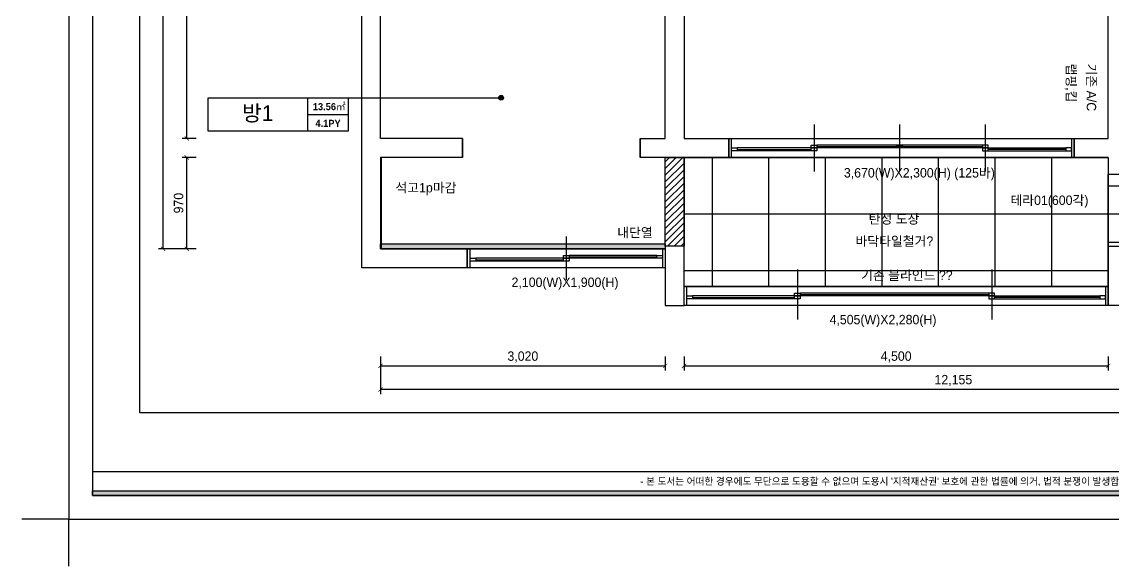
# Model space of a CAD drawing. Header units: inches. Extents: x 88414 to 587042, y -693500 to 27778.
# Drawn here: x 113493 to 125070, y -3968 to 1807 of the extents above; entities that cross this region are included whole.
import ezdxf
from ezdxf.enums import TextEntityAlignment as Align

# ---------------------------------------------------------------- set-up
doc = ezdxf.new("R2010")
doc.units = ezdxf.units.IN
doc.header["$LTSCALE"] = 50
doc.header["$MEASUREMENT"] = 0
for name, color, linetype in [('0-ELC TEXT', 7, 'Continuous'), ('03-TEXT', 3, 'Continuous'), ('03-WAL NEW', 3, 'Continuous'), ('3.기호.계단선', 30, 'Continuous'), ('E-HAT', 251, 'Continuous'), ('F-SYM', 7, 'Continuous'), ('FORM(YOURNAME)-11', 1, 'Continuous'), ('도면층2', 2, 'Continuous'), ('도면층4', 4, 'Continuous'), ('도면층5', 5, 'Continuous'), ('치수', 7, 'Continuous')]:
    doc.layers.add(name, color=color, linetype=linetype)
doc.styles.add('YOURNAME', font='HY울릉도M.TTF')
doc.styles.add('넥슨고딕', font='NEXONLv1GothicBold.ttf')
doc.styles.add('코레일둥고', font='Korail_Round_Gothic_Medium.ttf')
doc.dimstyles.new('YOURNAME-50', dxfattribs={"dimscale": 50, "dimtxt": 2, "dimasz": 0.9, "dimexe": 1, "dimexo": 3, "dimgap": 0.7, "dimtad": 1, "dimdec": 0, "dimzin": 0, "dimdsep": 46, "dimlunit": 6, "dimtxsty": 'YOURNAME', "dimblk": 'ARCHTICK', "dimcen": 0, "dimclrd": 1, "dimclre": 1, "dimclrt": 7, "dimadec": 0, "dimazin": 0, "dimtfac": 1, "dimtdec": 0, "dimtix": 1, "dimtmove": 2, "dimatfit": 3, "dimldrblk": 'ARCHTICK', "dimfxl": 0, "dimtolj": 1, "dimtzin": 0, "dimarcsym": 0})

# ---------------------------------------------------------------- blocks, each defined once
blk = doc.blocks.new('FORM-PLAN')
at = {"layer": 'FORM(YOURNAME)-11'}
h = blk.add_hatch(color=256, dxfattribs=at)
h.dxf.hatch_style = 1
h.paths.add_polyline_path([(-71444, 55115), (10556, 55115), (10556, 54915), (-71444, 54915)])
h.paths.add_polyline_path([(-71444, -2085), (10556, -2085), (10556, -2285), (-71444, -2285)])
at = {"layer": 'Defpoints', "color": 158}
blk.add_line((1346, -1285), (-71444, -1285), dxfattribs=at)
for points in [[(-71444, -2285), (10556, -2285), (10556, 55115), (-71444, 55115)], [(-69444, 53115), (-64, 53115), (-64, 1215), (-69444, 1215)]]:
    blk.add_lwpolyline(points, close=True, dxfattribs=at)
at = {"layer": 'Defpoints', "color": 1}
blk.add_lwpolyline([(-72444, -5285), (-72444, -3285), (-74444, -3285)], dxfattribs=at)
at = {"layer": 'FORM(YOURNAME)-11', "color": 250}
blk.add_lwpolyline([(-72444, -3285), (11556, -3285), (11556, 56115), (-72444, 56115)], close=True, dxfattribs=at)
at = {"layer": 'FORM(YOURNAME)-11'}
blk.add_lwpolyline([(-71444, -2085), (10556, -2085), (10556, -2285), (-71444, -2285)], close=True, dxfattribs=at)
at = {"layer": 'FORM(YOURNAME)-11', "color": 1, "style": 'YOURNAME'}
blk.add_text("- 본 도서는 어떠한 경우에도 무단으로 도용할 수 없으며 도용시 '지적재산권' 보호에 관한 법률에 의거, 법적 분쟁이 발생합니다.  또한 본 도서에 관한 모든 저작권은 당사에 있습니다. -", height=300, dxfattribs=at).set_placement((-32990, -1685), align=Align.MIDDLE_CENTER)
at = {"layer": 'FORM(YOURNAME)-11', "color": 3, "style": 'YOURNAME'}
for tag, height, p in [('1', 450, (9905, 18188)), ('2', 450, (9905, 17544)), ('3', 450, (9905, 16257)), ('4', 450, (9905, 14326)), ('5', 515, (9905, 12009)), ('6', 515, (9905, 9757)), ('7', 515, (9905, 7504)), ('8', 515, (9905, 5252)), ('9', 515, (9905, 2999)), ('10', 515, (5655, 811)), ('11', 515, (9905, 747)), ('12', 515, (5655, -1441)), ('13', 515, (9905, -1441))]:
    blk.add_attdef(tag, text='', height=height, dxfattribs=at).set_placement(p, align=Align.MIDDLE_RIGHT)
blk = doc.blocks.new('*U455')
at = {"layer": 'F-SYM', "xscale": 0.2500000000000001, "yscale": 0.2500000000000001, "zscale": 0.2500000000000001}
blk.add_blockref('FORM-PLAN', (132104, -2646), dxfattribs=at)
blk = doc.blocks.new('_ArchTick')
at = {"color": 0, "linetype": 'ByBlock', "const_width": 0.15}
blk.add_lwpolyline([(-0.5, -0.5), (0.5, 0.5)], dxfattribs=at)
blk = doc.blocks.new('*D215')
at = {"layer": 'Defpoints', "color": 0}
for p in [(117298, -1593), (129453, -1593), (117298, -2093)]:
    blk.add_point(p, dxfattribs=at)
at = {"layer": '치수', "color": 1, "lineweight": -2}
for p, q in [((117298, -1743), (117298, -2143)), ((129453, -1743), (129453, -2143)), ((129453, -2093), (117298, -2093))]:
    blk.add_line(p, q, dxfattribs=at)
at = {"layer": '치수', "color": 1, "lineweight": -2, "xscale": 45, "yscale": 45, "zscale": 45, "rotation": 180}
blk.add_blockref('_ArchTick', (117298, -2093), dxfattribs=at)
at = {"layer": '치수', "color": 1, "lineweight": -2, "xscale": 45, "yscale": 45, "zscale": 45}
blk.add_blockref('_ArchTick', (129453, -2093), dxfattribs=at)
at = {"layer": '치수', "color": 7, "insert": (123375, -1998), "char_height": 100, "attachment_point": 5, "style": 'YOURNAME'}
blk.add_mtext('\\A1;12,155', dxfattribs=at)
blk = doc.blocks.new('*D219')
at = {"layer": 'Defpoints', "color": 0}
for p in [(120518, -1593), (125018, -1593), (125018, -1843)]:
    blk.add_point(p, dxfattribs=at)
at = {"layer": '치수', "color": 1, "lineweight": -2}
for p, q in [((120518, -1743), (120518, -1893)), ((120518, -1843), (125018, -1843)), ((125018, -1743), (125018, -1893))]:
    blk.add_line(p, q, dxfattribs=at)
at = {"layer": '치수', "color": 1, "lineweight": -2, "xscale": 45, "yscale": 45, "zscale": 45, "rotation": 180}
blk.add_blockref('_ArchTick', (120518, -1843), dxfattribs=at)
at = {"layer": '치수', "color": 1, "lineweight": -2, "xscale": 45, "yscale": 45, "zscale": 45}
blk.add_blockref('_ArchTick', (125018, -1843), dxfattribs=at)
at = {"layer": '치수', "color": 7, "insert": (122768, -1748), "char_height": 100, "attachment_point": 5, "style": 'YOURNAME'}
blk.add_mtext('\\A1;4,500', dxfattribs=at)
blk = doc.blocks.new('*D220')
at = {"layer": 'Defpoints', "color": 0}
for p in [(117298, -1593), (120318, -1593), (120318, -1843)]:
    blk.add_point(p, dxfattribs=at)
at = {"layer": '치수', "color": 1, "lineweight": -2}
for p, q in [((117298, -1743), (117298, -1893)), ((117298, -1843), (120318, -1843)), ((120318, -1743), (120318, -1893))]:
    blk.add_line(p, q, dxfattribs=at)
at = {"layer": '치수', "color": 1, "lineweight": -2, "xscale": 45, "yscale": 45, "zscale": 45, "rotation": 180}
blk.add_blockref('_ArchTick', (117298, -1843), dxfattribs=at)
at = {"layer": '치수', "color": 1, "lineweight": -2, "xscale": 45, "yscale": 45, "zscale": 45}
blk.add_blockref('_ArchTick', (120318, -1843), dxfattribs=at)
at = {"layer": '치수', "color": 7, "insert": (118808, -1748), "char_height": 100, "attachment_point": 5, "style": 'YOURNAME'}
blk.add_mtext('\\A1;3,020', dxfattribs=at)
blk = doc.blocks.new('*D224')
at = {"layer": 'Defpoints', "color": 0}
for p in [(114993, 6374), (115493, 6374), (115493, -601)]:
    blk.add_point(p, dxfattribs=at)
at = {"layer": '치수', "color": 1, "lineweight": -2}
for p, q in [((115343, 6374), (114943, 6374)), ((114993, -601), (114993, 6374)), ((115343, -601), (114943, -601))]:
    blk.add_line(p, q, dxfattribs=at)
at = {"layer": '치수', "color": 1, "lineweight": -2, "xscale": 45, "yscale": 45, "zscale": 45}
for p, rotation in [((114993, 6374), 90), ((114993, -601), 270)]:
    blk.add_blockref('_ArchTick', p, dxfattribs=dict(at, rotation=rotation))
at = {"layer": '치수', "color": 7, "insert": (114898, 2886), "char_height": 100, "attachment_point": 5, "rotation": 90, "style": 'YOURNAME'}
blk.add_mtext('\\A1;6,975', dxfattribs=at)
blk = doc.blocks.new('*D225')
at = {"layer": 'Defpoints', "color": 0}
for p in [(115243, 369), (115493, 369), (115493, -601)]:
    blk.add_point(p, dxfattribs=at)
at = {"layer": '치수', "color": 1, "lineweight": -2}
for p, q in [((115343, 369), (115193, 369)), ((115243, -601), (115243, 369)), ((115343, -601), (115193, -601))]:
    blk.add_line(p, q, dxfattribs=at)
at = {"layer": '치수', "color": 1, "lineweight": -2, "xscale": 45, "yscale": 45, "zscale": 45}
for p, rotation in [((115243, 369), 90), ((115243, -601), 270)]:
    blk.add_blockref('_ArchTick', p, dxfattribs=dict(at, rotation=rotation))
at = {"layer": '치수', "color": 7, "insert": (115156, -116), "char_height": 100, "attachment_point": 5, "rotation": 90, "style": 'YOURNAME'}
blk.add_mtext('\\A1;970', dxfattribs=at)
blk = doc.blocks.new('*D227')
at = {"layer": 'Defpoints', "color": 0}
for p in [(115243, 3889), (115493, 3889), (115493, 569)]:
    blk.add_point(p, dxfattribs=at)
at = {"layer": '치수', "color": 1, "lineweight": -2}
for p, q in [((115343, 3889), (115193, 3889)), ((115243, 569), (115243, 3889)), ((115343, 569), (115193, 569))]:
    blk.add_line(p, q, dxfattribs=at)
at = {"layer": '치수', "color": 1, "lineweight": -2, "xscale": 45, "yscale": 45, "zscale": 45}
for p, rotation in [((115243, 3889), 90), ((115243, 569), 270)]:
    blk.add_blockref('_ArchTick', p, dxfattribs=dict(at, rotation=rotation))
at = {"layer": '치수', "color": 7, "insert": (115148, 2229), "char_height": 100, "attachment_point": 5, "rotation": 90, "style": 'YOURNAME'}
blk.add_mtext('\\A1;3,320', dxfattribs=at)
blk = doc.blocks.new('floor')
at = {"layer": '도면층2'}
for p in [(125018, 15219), (125223, 15039)]:
    blk.add_line(p, (125018, 15039), dxfattribs=at)
for points in [[(118168, 15219), (118168, 15419), (118168, 15219), (117298, 15219), (117298, 14249), (118218, 14249), (118218, 14049), (117098, 14049), (117098, 21424), (118698, 21424), (118698, 21859)], [(118168, 15419), (117298, 15419), (117298, 18739), (119328, 18739), (119328, 18909), (117298, 18909), (117298, 21224), (118698, 21224), (118698, 19724), (118898, 19724), (118898, 21659), (119303, 21659), (119303, 21859), (118698, 21859)], [(120293, 18749), (120293, 18909), (120518, 18909), (120518, 15419), (120993, 15419), (120993, 15219), (120053, 15219), (120053, 15419), (120318, 15419), (120318, 18739), (120293, 18739)], [(125018, 15219), (124658, 15219), (124658, 15419), (125018, 15419), (125018, 18904), (125233, 18904), (125233, 15419), (125703, 15419), (125703, 15219), (125223, 15219)]]:
    blk.add_lwpolyline(points, dxfattribs=at)
for points in [[(120318, 13649), (120518, 13649), (120518, 13849), (120518, 14279), (120318, 14279), (120318, 14059)], [(125018, 14279), (125223, 14279), (125223, 14079), (125218, 14079), (125218, 13649), (125018, 13649), (125018, 13849)]]:
    blk.add_lwpolyline(points, close=True, dxfattribs=at)
at = {"layer": '도면층4'}
for p, q in [((121898, 15569), (121898, 15069)), ((122805, 15569), (122805, 15069)), ((123713, 15569), (123713, 15069)), ((118168, 15219), (118168, 15419)), ((120053, 15419), (120053, 15219)), ((120993, 15419), (124658, 15419)), ((120993, 15219), (120993, 15419)), ((121023, 15219), (121023, 15419)), ((124628, 15419), (124628, 15219)), ((124658, 15419), (124658, 15219)), ((121083, 15304), (121868, 15304)), ((121928, 15334), (123683, 15334)), ((124568, 15304), (123743, 15304)), ((124658, 15219), (120993, 15219)), ((119268, 14379), (119268, 13919)), ((118218, 14249), (120318, 14249)), ((118218, 14049), (118218, 14249)), ((118248, 14049), (118248, 14249)), ((120288, 14249), (120288, 14049)), ((120318, 14279), (120318, 14059)), ((118308, 14134), (119238, 14134)), ((119298, 14164), (120228, 14164)), ((120318, 14049), (118218, 14049)), ((121721, 14029), (121721, 13499)), ((123782, 14029), (123782, 13499)), ((120518, 13849), (125018, 13849)), ((120518, 13649), (120518, 13849)), ((120548, 13649), (120548, 13849)), ((124988, 13849), (124988, 13649)), ((125018, 13849), (125018, 13649)), ((120608, 13734), (121691, 13734)), ((121751, 13764), (123752, 13764)), ((124928, 13734), (123812, 13734)), ((125018, 13649), (120518, 13649))]:
    blk.add_line(p, q, dxfattribs=at)
for points in [[(121023, 15289), (121023, 15319), (121083, 15319), (121083, 15289)], [(121868, 15319), (121868, 15349), (121928, 15349), (121928, 15319)], [(121868, 15289), (121868, 15319), (121928, 15319), (121928, 15289)], [(122775, 15319), (122775, 15349), (122835, 15349), (122835, 15319)], [(123743, 15319), (123743, 15349), (123683, 15349), (123683, 15319)], [(123743, 15289), (123743, 15319), (123683, 15319), (123683, 15289)], [(124628, 15289), (124628, 15319), (124568, 15319), (124568, 15289)], [(118248, 14119), (118248, 14149), (118308, 14149), (118308, 14119)], [(119238, 14149), (119238, 14179), (119298, 14179), (119298, 14149)], [(119238, 14119), (119238, 14149), (119298, 14149), (119298, 14119)], [(120228, 14149), (120228, 14179), (120288, 14179), (120288, 14149)], [(121691, 13749), (121691, 13779), (121751, 13779), (121751, 13749)], [(123812, 13749), (123812, 13779), (123752, 13779), (123752, 13749)], [(120548, 13719), (120548, 13749), (120608, 13749), (120608, 13719)], [(121691, 13719), (121691, 13749), (121751, 13749), (121751, 13719)], [(123812, 13719), (123812, 13749), (123752, 13749), (123752, 13719)], [(124988, 13719), (124988, 13749), (124928, 13749), (124928, 13719)]]:
    blk.add_lwpolyline(points, close=True, dxfattribs=at)
at = {"layer": '도면층5'}
for p, q in [((121868, 15319), (121083, 15319)), ((121868, 15289), (121083, 15289)), ((123683, 15349), (121928, 15349)), ((123683, 15319), (121928, 15319)), ((123743, 15319), (124568, 15319)), ((123743, 15289), (124568, 15289)), ((119238, 14149), (118308, 14149)), ((120228, 14179), (119298, 14179)), ((120228, 14149), (119298, 14149)), ((119238, 14119), (118308, 14119)), ((123752, 13779), (121751, 13779)), ((121691, 13749), (120608, 13749)), ((121691, 13719), (120608, 13719)), ((123752, 13749), (121751, 13749)), ((123812, 13749), (124928, 13749)), ((123812, 13719), (124928, 13719))]:
    blk.add_line(p, q, dxfattribs=at)

msp = doc.modelspace()

# ---------------------------------------------------------------- hatches: boundary and pattern name
at = {"layer": '0-ELC TEXT'}
h = msp.add_hatch(color=256, dxfattribs=at)
h.dxf.hatch_style = 1
edge = h.paths.add_edge_path()
edge.add_arc((118577.46, 1001.856), 25, 270, 630, ccw=False)
h = msp.add_hatch(color=256, dxfattribs=at)
h.dxf.hatch_style = 1
edge = h.paths.add_edge_path()
edge.add_arc((118577.46, 1001.856), 25, 270, 630, ccw=False)
at = {"layer": '03-WAL NEW'}
h = msp.add_hatch(dxfattribs=at)
h.set_pattern_fill('_USER', color=256, scale=50, angle=45, pattern_type=0)
h.set_pattern_definition([(45, (0, 0), (-35.35534, 35.35534), [])])
h.paths.add_polyline_path([(120517.753, -571.258), (120317.753, -571.258), (120317.753, 368.742), (120517.753, 368.742)])
at = {"layer": '3.기호.계단선'}
h = msp.add_hatch(dxfattribs=at)
h.set_pattern_fill('INSUL', color=256, scale=50, double=1)
h.paths.add_polyline_path([(117297.753, -546.258), (120317.753, -546.258), (120317.753, -601.258), (117297.753, -601.258)])
at = {"layer": 'E-HAT'}
h = msp.add_hatch(dxfattribs=at)
h.set_pattern_fill('_USER', color=256, scale=600, double=1, pattern_type=0)
h.set_pattern_definition([(0, (125017.75, 368.74), (0, 600), []), (90, (125017.75, 368.74), (-600, 4e-14), [])])
h.paths.add_polyline_path([(125017.753, 368.742), (125017.753, -1001.258), (120517.753, -1001.258), (120517.753, 368.742)])
h = msp.add_hatch(dxfattribs=at)
h.set_pattern_fill('_USER', color=256, scale=300, double=1, pattern_type=0)
h.set_pattern_definition([(0, (125017.75, 368.74), (0, 300), []), (90, (125017.75, 368.74), (-300, 2e-14), [])])
h.paths.add_polyline_path([(125222.753, 188.742), (125017.753, 188.742), (125017.753, -571.258), (128722.753, -571.258), (128722.753, 368.742), (125222.753, 368.742)])

# ---------------------------------------------------------------- linework, layer by layer
at = {"layer": '0-ELC TEXT'}
for p, q in [((116528.339, 648.097), (116528.339, 1001.856)), ((116953.031, 1001.856), (118577.46, 1001.856)), ((116528.339, 824.976), (116953.031, 824.976))]:
    msp.add_line(p, q, dxfattribs=at)
msp.add_lwpolyline([(115471.135, 1001.856), (116953.031, 1001.856), (116953.031, 648.097), (115471.135, 648.097)], close=True, dxfattribs=at)
msp.add_lwpolyline([(125017.753, 368.742), (125017.753, -1001.258), (120517.753, -1001.258), (120517.753, 368.742), (125017.753, 368.742)], dxfattribs=at)
msp.add_circle((118577.46, 1001.856), 25, dxfattribs=at)
msp.add_circle((118577.46, 1001.856), 25, dxfattribs=at)
at = {"layer": '03-WAL NEW'}
msp.add_lwpolyline([(120517.753, -571.258), (120317.753, -571.258), (120317.753, 368.742), (120517.753, 368.742)], close=True, dxfattribs=at)
at = {"layer": '3.기호.계단선'}
msp.add_lwpolyline([(117297.753, 368.742), (117297.753, -601.258), (117306.753, -601.258), (117306.753, 368.742), (117297.753, 368.742)], dxfattribs=at)
msp.add_lwpolyline([(117297.753, -546.258), (120317.753, -546.258), (120317.753, -601.258), (117297.753, -601.258)], close=True, dxfattribs=at)
at = {"layer": 'E-HAT'}
msp.add_lwpolyline([(125222.753, 188.742), (125017.753, 188.742), (125017.753, -571.258), (128722.753, -571.258), (128722.753, 368.742), (125222.753, 368.742), (125222.753, 188.742)], dxfattribs=at)

# ---------------------------------------------------------------- block references
at = {"layer": '0-ELC TEXT'}
msp.add_blockref('floor', (0, -14850), dxfattribs=at)
at = {"layer": '3.기호.계단선'}
msp.add_blockref('*U455', (0, 0), dxfattribs=at)

# ---------------------------------------------------------------- texts
at = {"layer": '0-ELC TEXT', "style": '코레일둥고'}
for s, p in [('랩핑,킵', (124574.906, 1364.766)), ('기존 A/C', (124789.318, 1364.766))]:
    msp.add_text(s, height=100, rotation=270, dxfattribs=at).set_placement(p)
for s, p in [('3,670(W)X2,300(H) (125바)', (122213.384, 155.869)), ('탄성 도장', (122475.685, -334.075)), ('바닥타일철거?', (122336.364, -568.962)), ('2,100(W)X1,900(H)', (118688.337, -1005.631)), ('기존 블라인드 ??', (122396.06, -931.408)), ('4,505(W)X2,280(H)', (122061.464, -1401.46))]:
    msp.add_text(s, height=100, dxfattribs=at).set_placement(p)
at = {"layer": '0-ELC TEXT', "color": 10, "style": '코레일둥고'}
msp.add_text('테라01(600각)', height=100, dxfattribs=at).set_placement((123980.392, -135.245))
at = {"layer": '03-TEXT'}
for s, height, style, p in [('방1', 166.6667, '코레일둥고', (115995.327, 755.556)), ('13.56㎡', 75, '넥슨고딕', (116753.998, 870.062)), ('4.1PY', 75, '넥슨고딕', (116741.173, 693.182))]:
    msp.add_text(s, height=height, dxfattribs=dict(at, style=style)).set_placement(p, align=Align.CENTER)
at = {"layer": '3.기호.계단선', "style": '코레일둥고'}
for s, p in [('석고1p마감', (117455.791, -2.361)), ('내단열', (119809.314, -478.414))]:
    msp.add_text(s, height=100, dxfattribs=at).set_placement(p)

# ---------------------------------------------------------------- dimensions: what is measured, and where the dimension line sits
at = {"layer": '치수'}
for base, p1, p2, angle, picture, middle in [((114992.85, 6373.742), (115492.85, -601.258), (115492.85, 6373.742), 270, '*D224', (114898.13, 2886.242)), ((115242.85, 3888.742), (115492.85, 568.742), (115492.85, 3888.742), 270, '*D227', (115148.196, 2228.742)), ((115242.85, 368.742), (115492.85, -601.258), (115492.85, 368.742), 270, '*D225', (115155.786, -116.258)), ((117297.753, -2092.52), (129452.753, -1592.52), (117297.753, -1592.52), 180, '*D215', (123375.253, -1997.867)), ((120317.753, -1842.52), (117297.753, -1592.52), (120317.753, -1592.52), 180, '*D220', (118807.753, -1747.867)), ((125017.753, -1842.52), (120517.753, -1592.52), (125017.753, -1592.52), 180, '*D219', (122767.753, -1747.867))]:
    dim = msp.add_linear_dim(base=base, p1=p1, p2=p2, angle=angle, dimstyle='YOURNAME-50', override={"dimfxl": 1.25, "dimarcsym": 2}, dxfattribs=at)
    dim.commit()
    dim.dimension.update_dxf_attribs({"geometry": picture, "text_midpoint": middle})

doc.saveas('drawing.dxf')
